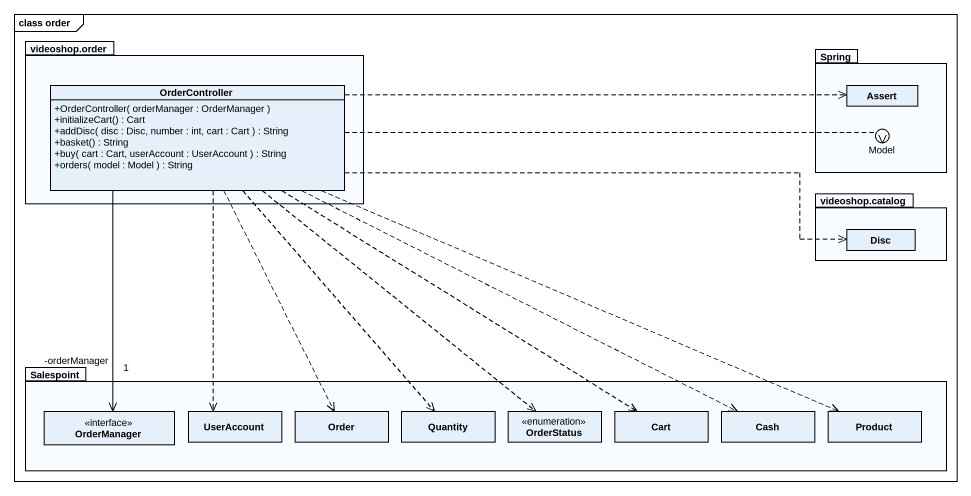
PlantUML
@startuml
mainframe class order
allowmixing
hide circle
hide empty members
skinparam classAttributeIconSize 0
package "videoshop.order" as videoshop_order {
  class OrderController {
    +OrderController( orderManager : OrderManager )
    +initializeCart() : Cart
    +addDisc( disc : Disc, number : int, cart : Cart ) : String
    +basket() : String
    +buy( cart : Cart, userAccount : UserAccount ) : String
    +orders( model : Model ) : String
  }
}
package Spring {
  class Assert
}
() Model
package "videoshop.catalog" as videoshop_catalog {
  class Disc
}
package Salespoint {
  interface OrderManager
  class UserAccount
  class Order
  class Quantity
  enum OrderStatus
  class Cart
  class Cash
  class Product
}
Spring -- Model
OrderController .right.> Assert
OrderController .right.> Model
OrderController .right.> Disc
OrderController --> "-orderManager\n1" OrderManager
OrderController ..> UserAccount
OrderController ..> Order
OrderController ..> Quantity
OrderController ..> OrderStatus
OrderController ..> Cart
OrderController .right.> Cash
OrderController .right.> Product
@enduml
